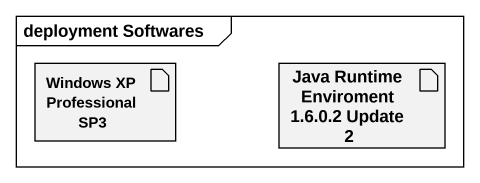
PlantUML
@startuml
mainframe deployment Softwares
artifact "Windows XP Professional SP3" as Windows_XP_Professional_SP3
artifact "Java Runtime Enviroment 1.6.0.2 Update 2" as Java_Runtime_Enviroment_1_6
@enduml
